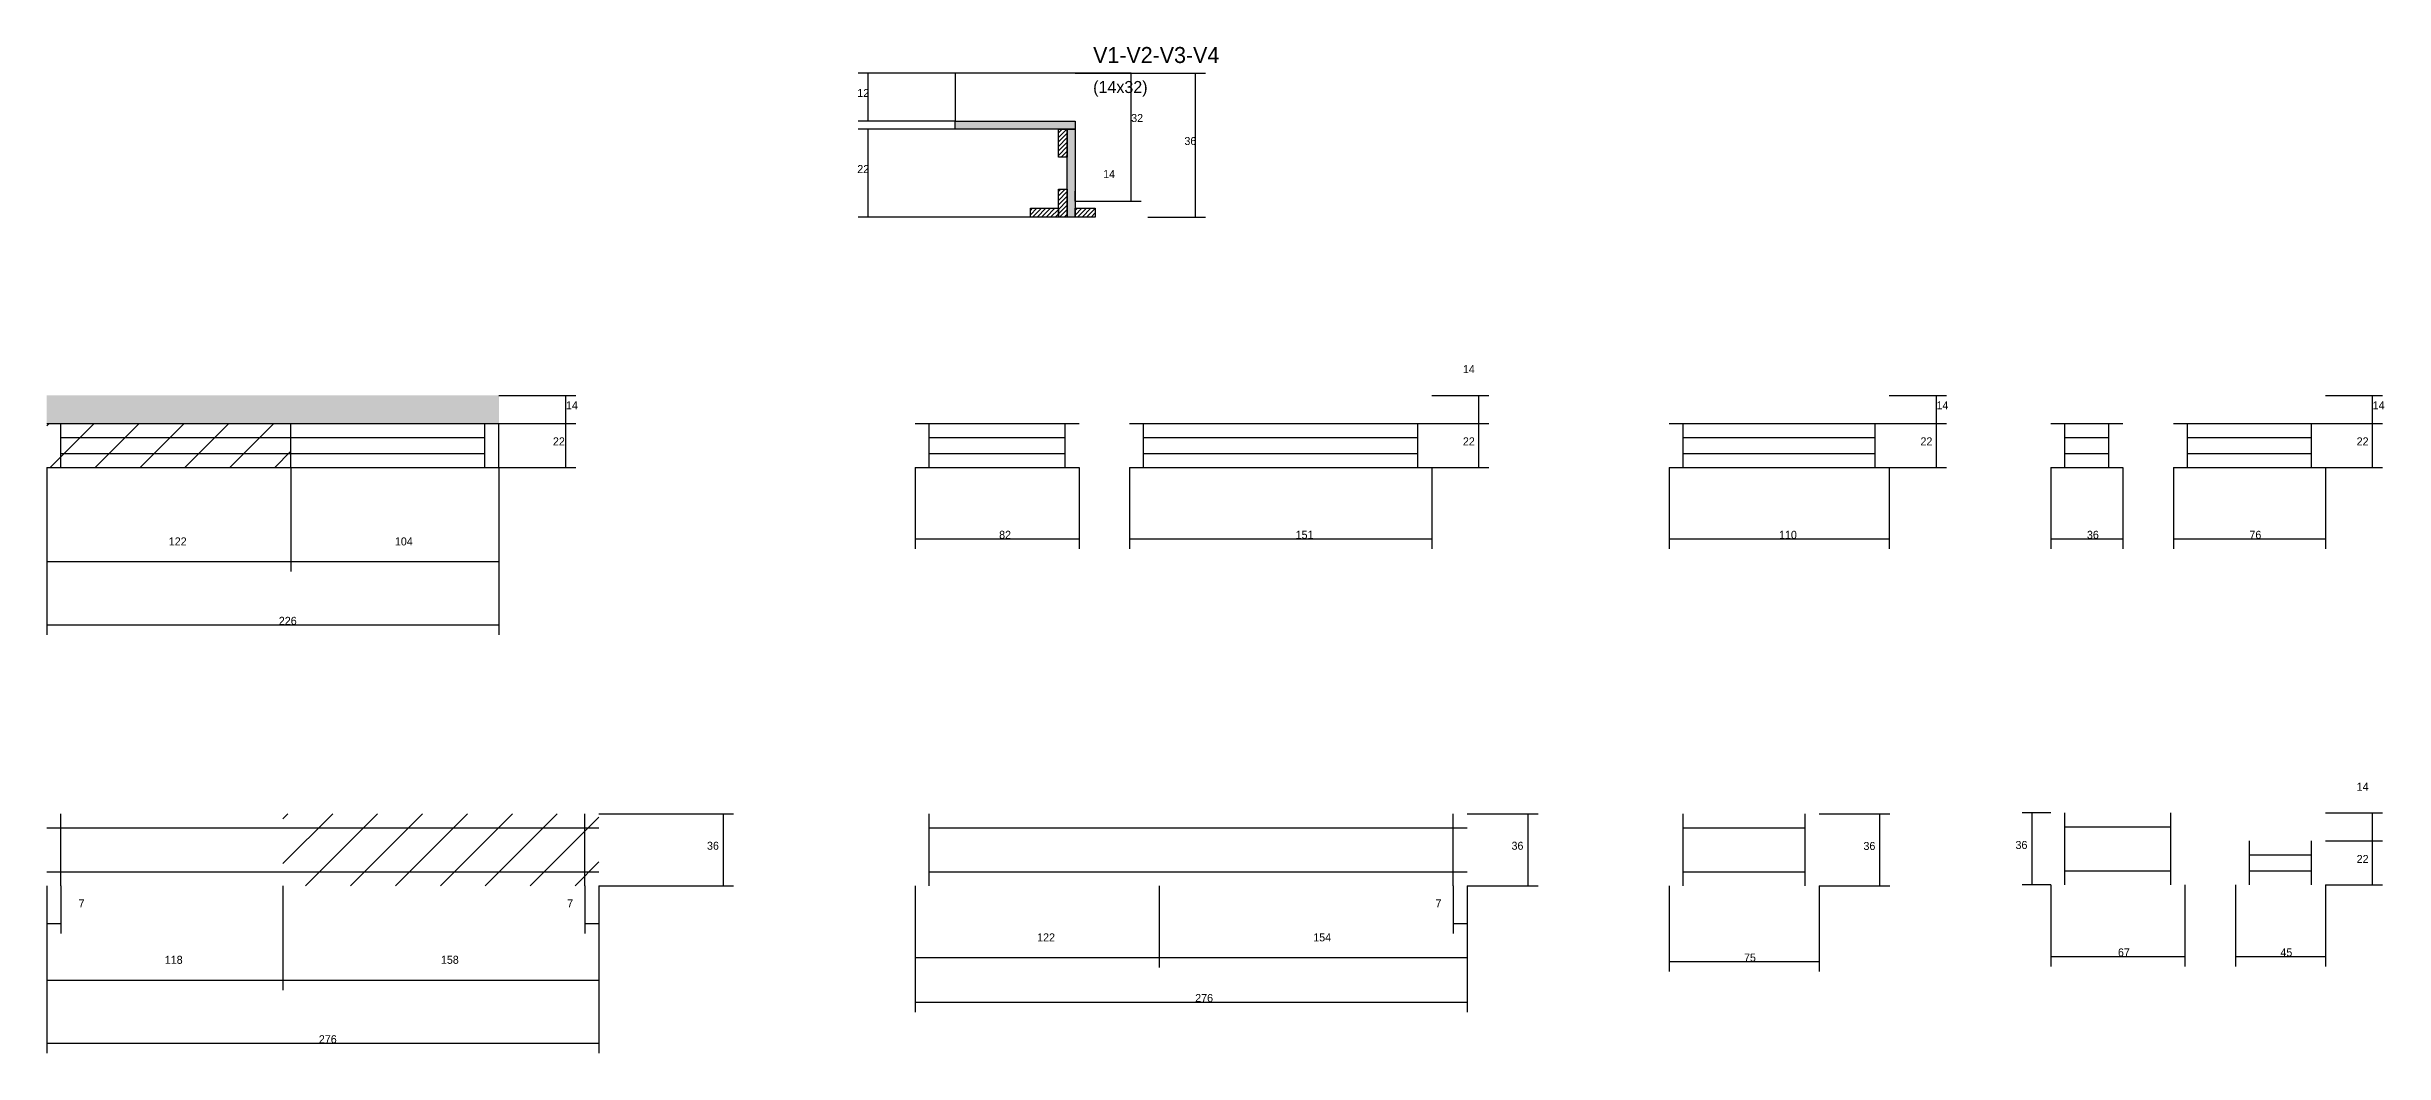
# Model space of a CAD drawing. Header units: metres. Extents: x 129311 to 131995, y 32718 to 33958.
# Drawn here: x 130827 to 131995, y 33437 to 33940 of the extents above; entities that cross this region are included whole.
import ezdxf

# ---------------------------------------------------------------- set-up
doc = ezdxf.new("R2010")
doc.units = ezdxf.units.M
for name, color, linetype in [('CONCRETO', 251, 'Continuous'), ('COTA', 241, 'Continuous'), ('Cota Seção (2x)', 4, 'Continuous'), ('Hachura', 253, 'Continuous'), ('Madeira', 126, 'Continuous'), ('Painéis', 200, 'Continuous'), ('SARR_2.2x7', 40, 'Continuous'), ('Texto Seção', 7, 'Continuous')]:
    doc.layers.add(name, color=color, linetype=linetype)

msp = doc.modelspace()

# ---------------------------------------------------------------- hatches: boundary and pattern name
at = {"layer": 'COTA'}
h = msp.add_hatch(dxfattribs=at)
h.set_pattern_fill('AR-CONC', scale=0.03)
h.paths.add_polyline_path([(131052.8, 33765.5), (130826.8, 33765.5), (130826.8, 33765.5), (130826.8, 33751.5), (130826.8, 33751.5), (131052.8, 33751.5), (131052.8, 33751.5), (131052.8, 33765.5)])
at = {"layer": 'Hachura'}
h = msp.add_hatch(color=8, dxfattribs=at)
h.dxf.hatch_style = 1
h.paths.add_polyline_path([(131280.8, 33898.6), (131280.8, 33902.6), (131280.8, 33902.6), (131340.8, 33902.6), (131340.8, 33902.6), (131340.8, 33898.6), (131340.8, 33898.6), (131280.8, 33898.6)])
h = msp.add_hatch(dxfattribs=at)
h.set_pattern_fill('ANSI31', scale=0.5)
h.paths.add_polyline_path([(131336.8, 33884.6), (131332.4, 33884.6), (131332.4, 33884.6), (131332.4, 33898.6), (131332.4, 33898.6), (131336.8, 33898.6), (131336.8, 33898.6), (131336.8, 33884.6)])
h = msp.add_hatch(color=8, dxfattribs=at)
h.dxf.hatch_style = 1
h.paths.add_polyline_path([(131336.8, 33898.6), (131340.8, 33898.6), (131340.8, 33898.6), (131340.8, 33854.6), (131340.8, 33854.6), (131336.8, 33854.6), (131336.8, 33854.6), (131336.8, 33898.6)])
h = msp.add_hatch(dxfattribs=at)
h.set_pattern_fill('ANSI31', scale=0.5)
h.paths.add_polyline_path([(131332.4, 33859), (131332.4, 33854.6), (131332.4, 33854.6), (131318.4, 33854.6), (131318.4, 33854.6), (131318.4, 33859), (131318.4, 33859), (131332.4, 33859)])
h = msp.add_hatch(dxfattribs=at)
h.set_pattern_fill('ANSI31', scale=0.5)
h.paths.add_polyline_path([(131336.8, 33854.6), (131332.4, 33854.6), (131332.4, 33854.6), (131332.4, 33868.6), (131332.4, 33868.6), (131336.8, 33868.6), (131336.8, 33868.6), (131336.8, 33854.6)])
h = msp.add_hatch(dxfattribs=at)
h.set_pattern_fill('ANSI31', scale=0.5)
h.paths.add_polyline_path([(131340.8, 33854.6), (131340.8, 33859), (131340.8, 33859), (131350.8, 33859), (131350.8, 33859), (131350.8, 33854.6), (131350.8, 33854.6), (131340.8, 33854.6)])
h = msp.add_hatch(dxfattribs=at)
h.set_pattern_fill('ANSI31', scale=5)
h.paths.add_polyline_path([(130826.8, 33751.5), (130826.8, 33729.5), (130948.8, 33729.5), (130948.8, 33751.5)])
h = msp.add_hatch(dxfattribs=at)
h.set_pattern_fill('ANSI31', scale=5)
h.paths.add_polyline_path([(130944.8, 33556.4), (130944.8, 33520.4), (131102.8, 33520.4), (131102.8, 33556.4)])

# ---------------------------------------------------------------- linework, layer by layer
at = {"layer": 'CONCRETO'}
msp.add_lwpolyline([(131280.8, 33926.6), (131280.8, 33902.6), (131340.8, 33902.6), (131340.8, 33862.6), (131368.8, 33862.6), (131368.8, 33906.6), (131368.8, 33926.6), (131340.8, 33926.6), (131340.8, 33926.6)], close=True, dxfattribs=at)
at = {"layer": 'COTA'}
for p, q in [((131280.8, 33926.6), (131232.4, 33926.6)), ((131237.4, 33902.6), (131237.4, 33926.6)), ((131361.6, 33926.6), (131405.9, 33926.6)), ((131400.9, 33854.6), (131400.9, 33926.6)), ((131280.8, 33902.6), (131232.4, 33902.6)), ((131280.8, 33898.6), (131232.4, 33898.6)), ((131237.4, 33854.6), (131237.4, 33898.6)), ((131318.4, 33854.6), (131232.4, 33854.6)), ((131377.2, 33854.6), (131405.9, 33854.6)), ((131052.8, 33765.5), (131091.3, 33765.5)), ((131086.3, 33751.5), (131086.3, 33765.5)), ((131519, 33765.5), (131547.6, 33765.5)), ((131542.6, 33751.5), (131542.6, 33765.5)), ((131747.6, 33765.5), (131776.3, 33765.5)), ((131771.3, 33751.5), (131771.3, 33765.5)), ((131965.7, 33765.5), (131994.3, 33765.5)), ((131989.3, 33751.5), (131989.3, 33765.5)), ((131052.8, 33751.5), (131091.3, 33751.5)), ((131052.8, 33751.5), (131091.3, 33751.5)), ((131086.3, 33729.5), (131086.3, 33751.5)), ((131519, 33751.5), (131547.6, 33751.5)), ((131519, 33751.5), (131547.6, 33751.5)), ((131542.6, 33729.5), (131542.6, 33751.5)), ((131747.6, 33751.5), (131776.3, 33751.5)), ((131747.6, 33751.5), (131776.3, 33751.5)), ((131771.3, 33729.5), (131771.3, 33751.5)), ((131965.7, 33751.5), (131994.3, 33751.5)), ((131965.7, 33751.5), (131994.3, 33751.5)), ((131989.3, 33729.5), (131989.3, 33751.5)), ((130826.8, 33729.5), (130826.8, 33677.4)), ((130826.8, 33729.5), (130826.8, 33645.8)), ((130948.8, 33729.5), (130948.8, 33677.4)), ((130948.8, 33729.5), (130948.8, 33677.4)), ((131052.8, 33729.5), (131091.3, 33729.5)), ((131052.8, 33729.5), (131052.8, 33677.4)), ((131052.8, 33729.5), (131052.8, 33645.8)), ((131260.8, 33729.5), (131260.8, 33688.8)), ((131342.8, 33729.5), (131342.8, 33688.8)), ((131368, 33729.5), (131368, 33688.8)), ((131519, 33729.5), (131519, 33688.8)), ((131519, 33729.5), (131547.6, 33729.5)), ((131637.7, 33729.5), (131637.7, 33688.8)), ((131747.6, 33729.5), (131747.6, 33688.8)), ((131747.6, 33729.5), (131776.3, 33729.5)), ((131828.5, 33729.5), (131828.5, 33688.8)), ((131864.5, 33729.5), (131864.5, 33688.8)), ((131889.7, 33729.5), (131889.7, 33688.8)), ((131965.7, 33729.5), (131965.7, 33688.8)), ((131965.7, 33729.5), (131994.3, 33729.5)), ((131260.8, 33693.8), (131342.8, 33693.8)), ((131368, 33693.8), (131519, 33693.8)), ((131637.7, 33693.8), (131747.6, 33693.8)), ((131828.5, 33693.8), (131864.5, 33693.8)), ((131889.7, 33693.8), (131965.7, 33693.8)), ((130826.8, 33682.4), (130948.8, 33682.4)), ((130948.8, 33682.4), (131052.8, 33682.4)), ((130826.8, 33650.8), (131052.8, 33650.8)), ((131102.8, 33556.4), (131170.1, 33556.4)), ((131165.1, 33520.4), (131165.1, 33556.4)), ((131536.8, 33556.4), (131572.2, 33556.4)), ((131567.2, 33520.4), (131567.2, 33556.4)), ((131712.7, 33556.3), (131748, 33556.3)), ((131743, 33520.3), (131743, 33556.3)), ((131828.5, 33556.8), (131814.1, 33556.8)), ((131819.1, 33520.8), (131819.1, 33556.8)), ((131965.7, 33556.8), (131994.3, 33556.8)), ((131989.3, 33542.8), (131989.3, 33556.8)), ((131965.7, 33542.8), (131994.3, 33542.8)), ((131965.7, 33542.8), (131994.3, 33542.8)), ((131989.3, 33520.8), (131989.3, 33542.8)), ((130826.8, 33520.4), (130826.8, 33468.3)), ((130826.8, 33520.4), (130826.8, 33436.7)), ((130826.8, 33520.4), (130826.8, 33496.5)), ((130833.8, 33520.4), (130833.8, 33496.5)), ((130944.8, 33520.4), (130944.8, 33468.3)), ((130944.8, 33520.4), (130944.8, 33468.3)), ((131095.8, 33520.4), (131095.8, 33496.5)), ((131102.8, 33520.4), (131102.8, 33468.3)), ((131102.8, 33520.4), (131102.8, 33436.7)), ((131102.8, 33520.4), (131170.1, 33520.4)), ((131102.8, 33520.4), (131102.8, 33496.5)), ((131260.8, 33520.4), (131260.8, 33479.5)), ((131260.8, 33520.4), (131260.8, 33457.3)), ((131382.8, 33520.4), (131382.8, 33479.5)), ((131382.8, 33520.4), (131382.8, 33479.5)), ((131529.8, 33520.4), (131529.8, 33496.5)), ((131536.8, 33520.4), (131536.8, 33479.5)), ((131536.8, 33520.4), (131536.8, 33457.3)), ((131536.8, 33520.4), (131572.2, 33520.4)), ((131536.8, 33520.4), (131536.8, 33496.5)), ((131637.7, 33520.3), (131637.7, 33477.5)), ((131712.6, 33520.3), (131712.6, 33477.5)), ((131712.6, 33520.3), (131748, 33520.3)), ((131828.5, 33520.8), (131814.1, 33520.8)), ((131828.5, 33520.8), (131828.5, 33480.1)), ((131895.5, 33520.8), (131895.5, 33480.1)), ((131920.7, 33520.8), (131920.7, 33480.1)), ((131965.7, 33520.8), (131965.7, 33480.1)), ((131965.7, 33520.8), (131994.3, 33520.8)), ((130826.8, 33501.5), (130833.8, 33501.5)), ((131095.8, 33501.5), (131102.8, 33501.5)), ((131529.8, 33501.5), (131536.8, 33501.5)), ((131260.8, 33484.5), (131382.8, 33484.5)), ((131382.8, 33484.5), (131536.8, 33484.5)), ((131828.5, 33485.1), (131895.5, 33485.1)), ((131920.7, 33485.1), (131965.7, 33485.1)), ((130826.8, 33473.3), (130944.8, 33473.3)), ((130944.8, 33473.3), (131102.8, 33473.3)), ((131637.7, 33482.5), (131712.6, 33482.5)), ((131260.8, 33462.3), (131536.8, 33462.3)), ((130826.8, 33441.7), (131102.8, 33441.7))]:
    msp.add_line(p, q, dxfattribs=at)
at = {"layer": 'Cota Seção (2x)'}
for p, q in [((131340.8, 33926.6), (131373.8, 33926.6)), ((131368.8, 33862.6), (131368.8, 33926.6)), ((131340.8, 33862.6), (131340.8, 33867.6)), ((131340.8, 33862.6), (131373.8, 33862.6)), ((131340.8, 33862.6), (131368.8, 33862.6)), ((131368.8, 33862.6), (131368.8, 33867.6))]:
    msp.add_line(p, q, dxfattribs=at)
at = {"layer": 'Madeira'}
for points in [[(131336.8, 33884.6), (131332.4, 33884.6), (131332.4, 33898.6), (131336.8, 33898.6)], [(131332.4, 33859), (131332.4, 33854.6), (131318.4, 33854.6), (131318.4, 33859)], [(131336.8, 33854.6), (131332.4, 33854.6), (131332.4, 33868.6), (131336.8, 33868.6)], [(131340.8, 33854.6), (131340.8, 33859), (131350.8, 33859), (131350.8, 33854.6)]]:
    msp.add_lwpolyline(points, close=True, dxfattribs=at)
at = {"layer": 'Painéis'}
for p, q in [((131280.8, 33902.6), (131340.8, 33902.6)), ((131340.8, 33862.6), (131368.8, 33862.6)), ((130826.8, 33751.5), (131052.8, 33751.5)), ((130948.8, 33729.5), (130948.8, 33751.5)), ((131052.8, 33729.5), (131052.8, 33751.5)), ((131260.8, 33751.5), (131342.8, 33751.5)), ((131368, 33751.5), (131519, 33751.5)), ((131637.7, 33751.5), (131747.6, 33751.5)), ((131828.5, 33751.5), (131864.5, 33751.5)), ((131889.7, 33751.5), (131965.7, 33751.5)), ((130826.8, 33729.5), (131052.8, 33729.5)), ((131260.8, 33729.5), (131342.8, 33729.5)), ((131368, 33729.5), (131519, 33729.5)), ((131637.7, 33729.5), (131747.6, 33729.5)), ((131828.5, 33729.5), (131864.5, 33729.5)), ((131889.7, 33729.5), (131965.7, 33729.5))]:
    msp.add_line(p, q, dxfattribs=at)
for points in [[(131280.8, 33898.6), (131280.8, 33902.6), (131340.8, 33902.6), (131340.8, 33898.6)], [(131336.8, 33898.6), (131340.8, 33898.6), (131340.8, 33854.6), (131336.8, 33854.6)]]:
    msp.add_lwpolyline(points, close=True, dxfattribs=at)
at = {"layer": 'SARR_2.2x7'}
for p, q in [((130833.8, 33729.5), (130833.8, 33751.5)), ((130833.8, 33744.5), (130948.8, 33744.5)), ((130948.8, 33744.5), (131045.8, 33744.5)), ((131045.8, 33729.5), (131045.8, 33751.5)), ((131267.8, 33729.5), (131267.8, 33751.5)), ((131267.8, 33744.5), (131335.8, 33744.5)), ((131335.8, 33729.5), (131335.8, 33751.5)), ((131375, 33729.5), (131375, 33751.5)), ((131375, 33744.5), (131512, 33744.5)), ((131512, 33729.5), (131512, 33751.5)), ((131644.7, 33729.5), (131644.7, 33751.5)), ((131644.7, 33744.5), (131740.6, 33744.5)), ((131740.6, 33729.5), (131740.6, 33751.5)), ((131835.5, 33729.5), (131835.5, 33751.5)), ((131835.5, 33744.5), (131857.5, 33744.5)), ((131857.5, 33729.5), (131857.5, 33751.5)), ((131896.7, 33729.5), (131896.7, 33751.5)), ((131896.7, 33744.5), (131958.7, 33744.5)), ((131958.7, 33729.5), (131958.7, 33751.5)), ((130833.8, 33736.5), (130948.8, 33736.5)), ((130948.8, 33736.5), (131045.8, 33736.5)), ((131267.8, 33736.5), (131335.8, 33736.5)), ((131375, 33736.5), (131512, 33736.5)), ((131644.7, 33736.5), (131740.6, 33736.5)), ((131835.5, 33736.5), (131857.5, 33736.5)), ((131896.7, 33736.5), (131958.7, 33736.5)), ((130833.8, 33520.4), (130833.8, 33556.4)), ((131095.8, 33520.4), (131095.8, 33556.4)), ((131267.8, 33520.4), (131267.8, 33556.4)), ((131529.8, 33520.4), (131529.8, 33556.4)), ((131644.7, 33520.3), (131644.7, 33556.3)), ((131705.6, 33520.3), (131705.6, 33556.3)), ((131835.5, 33520.8), (131835.5, 33556.8)), ((131888.5, 33520.8), (131888.5, 33556.8)), ((130826.8, 33549.4), (130944.8, 33549.4)), ((130944.8, 33549.4), (131102.8, 33549.4)), ((131267.8, 33549.4), (131536.8, 33549.4)), ((131644.7, 33549.3), (131705.6, 33549.3)), ((131835.5, 33549.8), (131888.5, 33549.8)), ((131927.7, 33520.8), (131927.7, 33542.8)), ((131958.7, 33520.8), (131958.7, 33542.8)), ((131927.7, 33535.8), (131958.7, 33535.8)), ((130826.8, 33527.4), (130944.8, 33527.4)), ((130944.8, 33527.4), (131102.8, 33527.4)), ((131267.8, 33527.4), (131536.8, 33527.4)), ((131644.7, 33527.3), (131705.6, 33527.3)), ((131835.5, 33527.8), (131888.5, 33527.8)), ((131927.7, 33527.8), (131958.7, 33527.8))]:
    msp.add_line(p, q, dxfattribs=at)

# ---------------------------------------------------------------- texts
at = {"layer": 'COTA'}
for s, p in [('12', (131231.9, 33914.6)), ('36', (131395.4, 33890.6)), ('22', (131231.9, 33876.6)), ('14', (131534.6, 33776.6)), ('14', (131086.3, 33758.5)), ('14', (131771.3, 33758.5)), ('14', (131989.3, 33758.5)), ('22', (131079.8, 33740.5)), ('22', (131534.6, 33740.5)), ('22', (131763.3, 33740.5)), ('22', (131981.3, 33740.5)), ('122', (130887.8, 33690.5)), ('104', (131000.8, 33690.5)), ('82', (131302.8, 33693.8)), ('151', (131451, 33693.8)), ('110', (131692.6, 33693.8)), ('36', (131846.5, 33693.8)), ('76', (131927.7, 33693.8)), ('226', (130942.8, 33650.8)), ('14', (131981.3, 33567.9)), ('36', (131156.8, 33538.4)), ('36', (131558.9, 33538.4)), ('36', (131734.8, 33538.3)), ('36', (131810.8, 33538.8)), ('22', (131981.3, 33531.8)), ('7', (130842.7, 33509.6)), ('7', (131086.9, 33509.6)), ('7', (131520.9, 33509.6)), ('122', (131321.8, 33492.6)), ('154', (131459.8, 33492.6)), ('118', (130885.8, 33481.4)), ('158', (131023.8, 33481.4)), ('75', (131675.1, 33482.5)), ('67', (131862, 33485.1)), ('45', (131943.2, 33485.1)), ('276', (131400.8, 33462.3)), ('276', (130962.8, 33441.7))]:
    msp.add_text(s, height=4, dxfattribs=at).set_placement(p)
at = {"layer": 'Cota Seção (2x)'}
for s, p in [('32', (131368.8, 33902.1)), ('14', (131354.8, 33874.1))]:
    msp.add_text(s, height=4, dxfattribs=at).set_placement(p)
at = {"layer": 'Texto Seção'}
for s, height, p in [('V1-V2-V3-V4', 8, (131349.8, 33931.6)), ('(14x32)', 6, (131349.8, 33916.6))]:
    msp.add_text(s, height=height, dxfattribs=at).set_placement(p)

doc.saveas('drawing.dxf')
